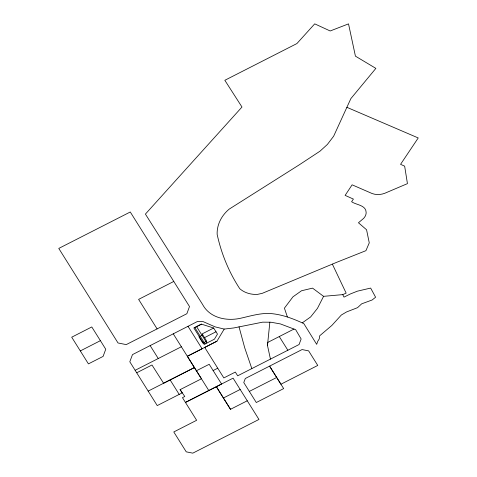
<?xml version="1.0" encoding="UTF-8"?>
<svg xmlns="http://www.w3.org/2000/svg" width="477" height="477" viewBox="0 0 477 477"><rect width="100%" height="100%" fill="white"/><g stroke="black" fill="none" stroke-linecap="round" stroke-linejoin="round"><path stroke-width="0.72" d="M270.441 359.127L267.478 345.408L267.77 342.414L293.993 329.052L295.668 329.685L301.13 338.974L299.079 344.525L237.677 375.804L235.328 372.078L223.838 377.927L204.728 347.435L216.934 341.21L224.202 329.076L233.766 327.955L262.6 322.166L270.888 322.219L280.393 323.919L293.993 329.052M267.478 345.408L269.851 322.213M332.356 264.121L346.153 293.134L342.736 294.625L323.579 296.336L317.461 308.351L310.64 316.937L302.251 322.881C291.489 317.962 280.357 313.967 268.438 313.401C258.856 313.401 249.662 316.215 240.39 318.296C226.456 321.373 209.707 317.956 202.558 304.421L145.407 214.095L241.982 107.033L224.834 80.291L296.897 43.568L314.719 23.85L330.185 30.975L348.52 23.874L355.425 56.149L375.87 68.378L350.857 98.62L333.656 136.201L327.365 144.453L319.995 151.185L299.389 164.75L229.234 209.093C221.698 215.318 216.832 224.417 217.142 234.32C221.268 253.543 228.978 272.295 239.758 288.692A24.917 20.803 -14.7 0 0 257.383 294.416L262.296 293.319L337.167 262.117L365.919 250.675L369.264 242.871L366.563 229.759L358.454 222.765L363.766 218.263L365.06 216.486A10.154 8.479 -14.7 0 0 366.145 212.486C366.008 204.943 356.206 205.038 351.603 201.723L353.409 199.088L345.127 195.379L352.121 184.826L372.269 193.59C376.264 194.992 380.706 194.795 384.653 193.328L407.441 183.633L404.651 166.157L400.561 164.327L418.228 137.954L346.874 107.313M173.789 281.442L138.61 299.383L157.106 328.897L186.859 313.717L189.506 306.544L130.269 211.991L58.772 248.422L118.028 342.969L126.232 344.609L157.106 328.897M80.315 350.923L100.403 340.667L105.745 349.236L103.098 356.408L88.43 363.879L71.711 337.197L91.781 326.954L100.403 340.667M173.258 333.828L196.411 370.754L209.194 364.285L221.59 384.021L208.813 390.532L201.449 378.786L180.085 389.667L182.268 392.845L157.237 405.587L129.804 361.775L132.487 354.608L197.472 321.486L203.089 321.611L215.187 326.888L224.202 329.076M201.521 324.157L194.825 327.574L205.086 343.947M213.672 328.027L201.395 324.121L193.859 327.961L204.174 344.412L214.417 339.189L217.47 334.085L213.672 328.027L202.159 333.9L206.726 341.186L202.892 343.142L198.981 336.905L202.814 334.943M204.508 337.644L216.021 331.771M136.702 372.787L151.978 364.994L163.605 383.252L194.401 367.57L201.449 378.786L196.411 370.754M148.174 391.098L194.401 367.57L187.342 356.277L202.087 348.765L188.01 326.316M180.085 389.667L184.778 396.488L182.464 397.663L185.44 402.427L216.343 386.68L223.409 398.009L240.169 389.471M249.334 391.408L276.696 377.474L283.672 388.588L256.292 402.516L243.771 382.554L245.297 378.505L302.078 349.558L308.631 350.881L317.76 365.436L280.917 384.223L269.577 366.127L276.696 377.474M135.152 370.289L181.361 346.761M187.342 356.277L216.934 341.21M213.094 370.557L217.733 368.196M208.813 390.532L185.44 402.427L196.637 420.285L173.789 431.959L186.233 451.838L192.797 453.15L258.951 419.45L233.092 378.154L216.343 386.68L230.504 409.314L247.253 400.787M302.251 322.881L303.718 323.424L316.68 344.346L317.658 341.478L319.238 338.926L319.679 335.796L331.867 325.427L341.347 315.011L346.582 311.928L357.547 307.665L361.667 303.837L372.096 300.003L375.614 297.225L370.641 288.072L357.339 291.185L350.351 293.969L344.012 297.123L342.736 294.625M323.579 296.336L312.548 288.132L301.547 290.749L292.956 296.831L284.417 308.16L287.381 316.943M279.278 336.571L287.852 350.243M223.409 398.009L230.504 409.314M150.148 345.604L158.257 358.525M196.607 326.662L206.875 343.035M170.134 379.93L179.191 394.401M251.838 368.602L244.719 347.828L239.019 326.805"/></g></svg>
